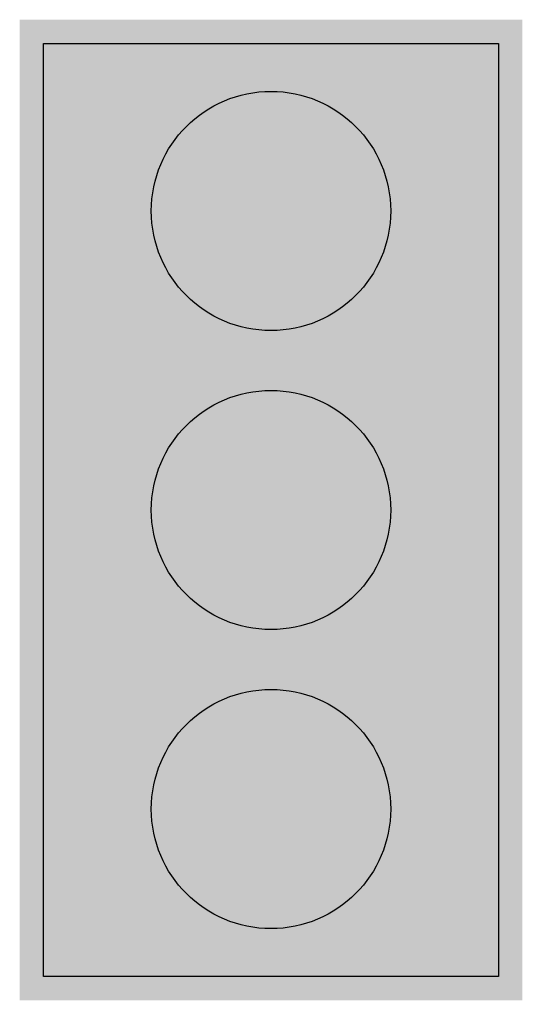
# Model space of a CAD drawing. Extents: x -1.05 to 1.05, y -0.05 to 4.05.
import ezdxf

# ---------------------------------------------------------------- set-up
doc = ezdxf.new("R2010")
doc.units = 0
doc.header["$LTSCALE"] = 100
doc.header["$MEASUREMENT"] = 0
doc.layers.get('0').update_dxf_attribs({"linetype": 'CONTINUOUS'})

msp = doc.modelspace()

# ---------------------------------------------------------------- hatches: boundary and pattern name
msp.add_hatch(color=255).paths.add_polyline_path([(-0.95, 3.95), (0.9499, 3.95), (0.9499, 0.0501), (-0.95, 0.0501)])
h = msp.add_hatch(color=256)
edge = h.paths.add_edge_path()
edge.add_arc((0, 3.25), 0.5, 0, 360)
h = msp.add_hatch(color=256)
edge = h.paths.add_edge_path()
edge.add_arc((0, 2), 0.5, 0, 360)
h = msp.add_hatch(color=256)
edge = h.paths.add_edge_path()
edge.add_arc((0, 0.75), 0.5, 0, 360)

# ---------------------------------------------------------------- linework, layer by layer
at = {"const_width": 0.1}
msp.add_lwpolyline([(0, 0), (1, 0), (1, 4), (-1, 4), (-1, 0)], close=True, dxfattribs=at)
msp.add_lwpolyline([(-0.95, 3.95), (0.9499, 3.95), (0.9499, 0.0501), (-0.95, 0.0501)], close=True)
for centre in [(0, 3.25), (0, 2), (0, 0.75)]:
    msp.add_circle(centre, 0.5)

doc.saveas('drawing.dxf')
